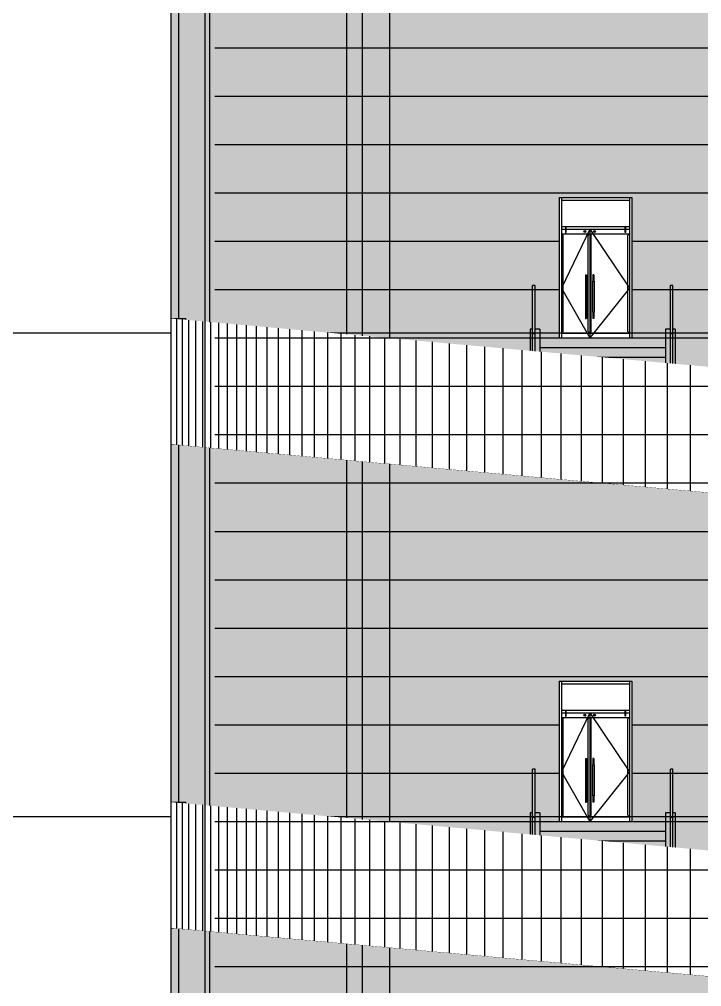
# Model space of a CAD drawing. Header units: millimetres. Extents: x 37653813 to 38677796, y 586285 to 874285.
# Drawn here: x 38216676 to 38230786, y 656920 to 676920 of the extents above; entities that cross this region are included whole.
import ezdxf

# ---------------------------------------------------------------- set-up
doc = ezdxf.new("R2010")
doc.units = ezdxf.units.MM
doc.header["$LTSCALE"] = 1000
doc.header["$MEASUREMENT"] = 0
doc.linetypes.add('-HID', pattern=[2.5, 1.5, -1])
doc.layers.get('0').update_dxf_attribs({"linetype": 'CONTINUOUS'})
for name, color, linetype in [('cen', 1, 'CONTINUOUS'), ('DOOR', 4, 'CONTINUOUS'), ('DOOR-ELE', 252, 'CONTINUOUS'), ('ELE-2', 3, 'CONTINUOUS'), ('ELE-3', 7, 'CONTINUOUS'), ('ELE4', 4, 'CONTINUOUS'), ('ELE9', 9, 'CONTINUOUS'), ('HAT-251', 251, 'CONTINUOUS'), ('OPEN', 1, '-HID'), ('RAMP-ELE2', 4, 'CONTINUOUS'), ('WAL', 3, 'CONTINUOUS'), ('WID', 4, 'CONTINUOUS'), ('WIPEOUT', 7, 'CONTINUOUS'), ('램프좌측면', 7, 'CONTINUOUS'), ('먹-적색 14', 14, 'CONTINUOUS'), ('먹-적색(가로선) 26', 26, 'CONTINUOUS')]:
    doc.layers.add(name, color=color, linetype=linetype)

# ---------------------------------------------------------------- blocks, each defined once
blk = doc.blocks.new('sdmklfsdfsdf')
at = {"layer": 'cen', "ltscale": 5}
for p, q in [((38172116, 806642), (38329335, 806642)), ((38172116, 796642), (38329335, 796642))]:
    blk.add_line(p, q, dxfattribs=at)
blk = doc.blocks.new('3000DD')
at = {"layer": 'ELE4', "ltscale": 1000}
for p, q in [((50, 1183), (0, 1183)), ((200, 1183), (100, 1183)), ((200, 1000), (2800, 1000)), ((200, 800), (2800, 800)), ((200, 600), (2800, 600)), ((200, 400), (2800, 400)), ((0, 200), (50, 200)), ((100, 200), (2900, 200)), ((2950, 200), (3000, 200))]:
    blk.add_line(p, q, dxfattribs=at)
for points in [[(0, 1183), (0, 0)], [(50, 1183), (0, 1183)], [(200, 1183), (200, 0)], [(2900, 1183), (2800, 1183), (2800, 0)], [(3000, 1183), (2950, 1183)], [(3000, 1183), (3000, 0)]]:
    blk.add_lwpolyline(points, dxfattribs=at)
at = {"layer": 'ELE9', "ltscale": 1000}
for points in [[(50, 0), (50, 2083)], [(100, 2083), (50, 2083)], [(100, 0), (100, 2083)], [(2900, 0), (2900, 2083)], [(2950, 2083), (2900, 2083)], [(2950, 0), (2950, 2083)], [(100, 1083), (50, 1083)], [(2950, 1083), (2900, 1083)]]:
    blk.add_lwpolyline(points, dxfattribs=at)
blk = doc.blocks.new('A$C26dd0e5e')
blk.add_wipeout([(0, 2900), (1500, 2900), (1500, 0), (0, 0)]).dxf.layer = 'WIPEOUT'
at = {"layer": 'DOOR', "ltscale": 1000}
for p, q in [((0, 2900), (0, 0)), ((0, 2900), (1500, 2900)), ((50, 2900), (50, 0)), ((50, 2850), (1450, 2850)), ((1450, 2900), (1450, 0)), ((1500, 2900), (1500, 0)), ((0, 0), (1500, 0))]:
    blk.add_line(p, q, dxfattribs=at)
at = {"layer": 'DOOR-ELE', "ltscale": 1000}
for p, q in [((545, 2201), (515, 2201)), ((515, 2198), (515, 2201)), ((545, 2198), (545, 2201)), ((715, 2201), (745, 2201)), ((715, 2198), (715, 2201)), ((745, 2198), (745, 2201)), ((50, 2150), (80, 2120)), ((80, 130), (80, 2120)), ((545, 2198), (515, 2198)), ((630, 2150), (600, 2120)), ((600, 130), (600, 2120)), ((630, 2150), (660, 2120)), ((660, 130), (660, 2120)), ((715, 2198), (745, 2198)), ((1450, 2150), (1420, 2120)), ((1420, 130), (1420, 2120)), ((545, 1300), (545, 1170)), ((545, 1300), (565, 1300)), ((545, 1300), (545, 1170)), ((545, 1300), (565, 1300)), ((565, 1300), (565, 1170)), ((565, 1300), (565, 1170)), ((695, 1300), (695, 1170)), ((715, 1300), (695, 1300)), ((695, 1300), (695, 1170)), ((715, 1300), (695, 1300)), ((715, 1300), (715, 1170)), ((715, 1300), (715, 1170)), ((540, 1170), (570, 1170)), ((540, 1170), (540, 530)), ((540, 1170), (570, 1170)), ((540, 1170), (540, 530)), ((570, 1170), (570, 530)), ((570, 1170), (570, 530)), ((720, 1170), (690, 1170)), ((690, 1170), (690, 530)), ((720, 1170), (690, 1170)), ((690, 1170), (690, 530)), ((720, 1170), (720, 530)), ((720, 1170), (720, 530)), ((540, 530), (570, 530)), ((540, 530), (570, 530)), ((545, 530), (545, 400)), ((545, 530), (545, 400)), ((565, 530), (565, 400)), ((565, 530), (565, 400)), ((720, 530), (690, 530)), ((720, 530), (690, 530)), ((695, 530), (695, 400)), ((695, 530), (695, 400)), ((715, 530), (715, 400)), ((715, 530), (715, 400)), ((545, 400), (565, 400)), ((545, 400), (565, 400)), ((715, 400), (695, 400)), ((715, 400), (695, 400)), ((50, 100), (80, 130)), ((630, 100), (600, 130)), ((630, 100), (660, 130)), ((1450, 100), (1420, 130))]:
    blk.add_line(p, q, dxfattribs=at)
for points in [[(140, 2280), (130, 2280), (130, 2180), (140, 2180)], [(1360, 2280), (1370, 2280), (1370, 2180), (1360, 2180)]]:
    blk.add_lwpolyline(points, close=True, dxfattribs=at)
for centre in [(530, 2200), (730, 2200)]:
    blk.add_circle(centre, 20, dxfattribs=at)
at = {"layer": 'OPEN', "ltscale": 700}
for p, q in [((630, 2250), (50, 1025)), ((630, 2250), (1450, 1025)), ((50, 1025), (630, 0)), ((1450, 1025), (630, 0))]:
    blk.add_line(p, q, dxfattribs=at)
at = {"layer": 'WID'}
for p, q in [((50, 2300), (1450, 2300)), ((50, 2250), (1450, 2250)), ((630, 2250), (630, 0)), ((50, 2150), (1450, 2150)), ((50, 100), (1450, 100))]:
    blk.add_line(p, q, dxfattribs=at)
blk = doc.blocks.new('램프 서측입면')
at = {"layer": 'HAT-251', "ltscale": 0.1}
h = blk.add_hatch(color=256, dxfattribs=at)
h.dxf.hatch_style = 1
h.paths.add_polyline_path([(800, 39928), (150, 39987), (150, 32587), (800, 32528)])
h = blk.add_hatch(color=256, dxfattribs=at)
h.dxf.hatch_style = 1
h.paths.add_polyline_path([(4522, 32194), (4522, 39594), (3634, 39674), (3634, 32274)])
h = blk.add_hatch(color=256, dxfattribs=at)
h.dxf.hatch_style = 1
h.paths.add_polyline_path([(800, 29928), (150, 29987), (150, 22587), (800, 22528)])
h = blk.add_hatch(color=256, dxfattribs=at)
h.dxf.hatch_style = 1
h.paths.add_polyline_path([(4522, 22194), (4522, 29594), (3634, 29674), (3634, 22274)])
h = blk.add_hatch(color=256, dxfattribs=at)
h.dxf.hatch_style = 1
h.paths.add_polyline_path([(800, 9928), (800, 19928), (150, 19987), (150, 9987)])
h = blk.add_hatch(color=256, dxfattribs=at)
h.dxf.hatch_style = 1
h.paths.add_polyline_path([(4522, 12194), (4522, 19594), (3634, 19674), (3634, 12274)])
at = {"layer": 'ELE-3', "ltscale": 1000}
for points in [[(150, 19987), (150, 9987)], [(800, 9928), (800, 19928)], [(3634, 12274), (3634, 19674)], [(3959, 12244), (3959, 19644)], [(4522, 12194), (4522, 19594)]]:
    blk.add_lwpolyline(points, dxfattribs=at)
at = {"layer": 'ELE4', "ltscale": 0.1}
for p, q in [((300, 30000), (300, 32600)), ((1300, 31250), (300, 31250)), ((1300, 30700), (1300, 31250)), ((300, 20000), (300, 22600)), ((1300, 21250), (300, 21250)), ((1300, 20700), (1300, 21250))]:
    blk.add_line(p, q, dxfattribs=at)
at = {"layer": 'HAT-251', "ltscale": 0.1}
for p, q in [((1300, 31200), (13200, 31200)), ((1300, 21200), (13200, 21200))]:
    blk.add_line(p, q, dxfattribs=at)
at = {"layer": 'RAMP-ELE2', "ltscale": 0.1}
for p, q in [((0, 32600), (0, 30000)), ((0, 30000), (0, 32100)), ((25500, 27709), (0, 30000)), ((0, 22600), (0, 20000)), ((0, 20000), (0, 22100)), ((25500, 17709), (0, 20000))]:
    blk.add_line(p, q, dxfattribs=at)
at = {"layer": 'WAL', "color": 4, "ltscale": 10000}
for p, q in [((0, 32600), (300, 32600)), ((0, 30000), (300, 30000)), ((0, 22600), (300, 22600)), ((0, 20000), (300, 20000))]:
    blk.add_line(p, q, dxfattribs=at)
for points in [[(0, 40000), (0, 42600), (25500, 40309), (25500, 37709)], [(0, 30000), (0, 32600), (25500, 30309), (25500, 27709)], [(0, 20000), (0, 22600), (25500, 20309), (25500, 17709)]]:
    blk.add_wipeout(points).dxf.layer = 'RAMP-ELE2'
at = {"layer": 'ELE-3', "ltscale": 1000}
for points in [[(150, 39987), (150, 32587)], [(800, 32528), (800, 39928)], [(3634, 32274), (3634, 39674)], [(3959, 32244), (3959, 39644)], [(4522, 32194), (4522, 39594)], [(150, 29987), (150, 22587)], [(800, 22528), (800, 29928)], [(3634, 22274), (3634, 29674)], [(3959, 22244), (3959, 29644)], [(4522, 22194), (4522, 29594)]]:
    blk.add_lwpolyline(points, dxfattribs=at)
at = {"layer": 'HAT-251', "ltscale": 0.1}
for p, q in [((110, 32590), (110, 29990)), ((230, 32579), (230, 29979)), ((360, 32568), (360, 29968)), ((500, 32555), (500, 29955)), ((650, 32542), (650, 29942)), ((810, 32527), (810, 29927)), ((980, 32512), (980, 29912)), ((1160, 32496), (1160, 29896)), ((1350, 32479), (1350, 29879)), ((1550, 32461), (1550, 29861)), ((1760, 32442), (1760, 29842)), ((1980, 32422), (1980, 29822)), ((2210, 32401), (2210, 29801)), ((2450, 32380), (2450, 29780)), ((2700, 32357), (2700, 29757)), ((2960, 32334), (2960, 29734)), ((3230, 32310), (3230, 29710)), ((3510, 32285), (3510, 29685)), ((3800, 32259), (3800, 29659)), ((4100, 32232), (4100, 29632)), ((4410, 32204), (4410, 29604)), ((4730, 32175), (4730, 29575)), ((5060, 32145), (5060, 29545)), ((5400, 32115), (5400, 29515)), ((5750, 32083), (5750, 29483)), ((6110, 32051), (6110, 29451)), ((6480, 32018), (6480, 29418)), ((6860, 31984), (6860, 29384)), ((7250, 31949), (7250, 29349)), ((7650, 31913), (7650, 29313)), ((8060, 31876), (8060, 29276)), ((8480, 31838), (8480, 29238)), ((8910, 31800), (8910, 29200)), ((9350, 31760), (9350, 29160)), ((9800, 31720), (9800, 29120)), ((10260, 31678), (10260, 29078)), ((10730, 31636), (10730, 29036)), ((110, 22590), (110, 19990)), ((230, 22579), (230, 19979)), ((360, 22568), (360, 19968)), ((500, 22555), (500, 19955)), ((650, 22542), (650, 19942)), ((810, 22527), (810, 19927)), ((980, 22512), (980, 19912)), ((1160, 22496), (1160, 19896)), ((1350, 22479), (1350, 19879)), ((1550, 22461), (1550, 19861)), ((1760, 22442), (1760, 19842)), ((1980, 22422), (1980, 19822)), ((2210, 22401), (2210, 19801)), ((2450, 22380), (2450, 19780)), ((2700, 22357), (2700, 19757)), ((2960, 22334), (2960, 19734)), ((3230, 22310), (3230, 19710)), ((3510, 22285), (3510, 19685)), ((3800, 22259), (3800, 19659)), ((4100, 22232), (4100, 19632)), ((4410, 22204), (4410, 19604)), ((4730, 22175), (4730, 19575)), ((5060, 22145), (5060, 19545)), ((5400, 22115), (5400, 19515)), ((5750, 22083), (5750, 19483)), ((6110, 22051), (6110, 19451)), ((6480, 22018), (6480, 19418)), ((6860, 21984), (6860, 19384)), ((7250, 21949), (7250, 19349)), ((7650, 21913), (7650, 19313)), ((8060, 21876), (8060, 19276)), ((8480, 21838), (8480, 19238)), ((8910, 21800), (8910, 19200)), ((9350, 21760), (9350, 19160)), ((9800, 21720), (9800, 19120)), ((10260, 21678), (10260, 19078)), ((10730, 21636), (10730, 19036))]:
    blk.add_line(p, q, dxfattribs=at)

msp = doc.modelspace()

# ---------------------------------------------------------------- hatches: boundary and pattern name
at = {"layer": '먹-적색 14', "ltscale": 0.1}
h = msp.add_hatch(dxfattribs=at)
h.set_pattern_fill('DOTS', color=256, scale=3000)
h.paths.add_polyline_path([(38263416.3, 691934.4), (38256416.3, 691934.4), (38256416.3, 691934.4), (38219816.3, 691934.4), (38219816.3, 639334.4), (38275566.3, 639334.4), (38275566.3, 691934.4)])

# ---------------------------------------------------------------- linework, layer by layer
at = {"layer": '먹-적색(가로선) 26', "ltscale": 0.1}
for points in [[(38220716.3, 673334.4), (38275566.3, 673334.4)], [(38220716.3, 672334.4), (38275566.3, 672334.4)], [(38220716.3, 671334.4), (38275566.3, 671334.4)], [(38220716.3, 663334.4), (38275566.3, 663334.4)], [(38220716.3, 662334.4), (38275566.3, 662334.4)], [(38220716.3, 661334.4), (38275566.3, 661334.4)]]:
    msp.add_lwpolyline(points, dxfattribs=at)

# ---------------------------------------------------------------- block references
at = {"layer": '먹-적색 14'}
for p in [(38227241.3, 669334.4), (38227241.3, 659334.4)]:
    msp.add_blockref('3000DD', p, dxfattribs=at)

# ---------------------------------------------------------------- next in the draw order: block references
at = {"ltscale": 0.1}
for p in [(38227841.3, 670334.4), (38227841.3, 660334.4)]:
    msp.add_blockref('A$C26dd0e5e', p, dxfattribs=at)

# ---------------------------------------------------------------- next in the draw order: block references
at = {"xscale": -1}
msp.add_blockref('sdmklfsdfsdf', (76523541.7, -136208.1), dxfattribs=at)

# ---------------------------------------------------------------- next in the draw order: block references
at = {"layer": '램프좌측면'}
msp.add_blockref('램프 서측입면', (38219816.3, 638134.4), dxfattribs=at)

# ---------------------------------------------------------------- next in the draw order: linework, layer by layer
at = {"layer": 'cen', "ltscale": 5}
msp.add_lwpolyline([(38220516.3, 613334.4), (38220516.3, 700227.2)], dxfattribs=at)
at = {"layer": 'ELE-2', "ltscale": 0.1}
msp.add_lwpolyline([(38219816.3, 639334.4), (38219816.3, 691934.4), (38325891.3, 691934.4), (38325891.3, 629304.8)], dxfattribs=at)
at = {"layer": '먹-적색(가로선) 26', "ltscale": 0.1}
for points in [[(38220716.3, 676334.4), (38275566.3, 676334.4)], [(38220716.3, 675334.4), (38275566.3, 675334.4)], [(38220716.3, 674334.4), (38275566.3, 674334.4)], [(38220716.3, 670334.4), (38275566.3, 670334.4)], [(38220716.3, 669334.4), (38275566.3, 669334.4)], [(38220716.3, 668334.4), (38275566.3, 668334.4)], [(38220716.3, 667334.4), (38275566.3, 667334.4)], [(38220716.3, 666334.4), (38275566.3, 666334.4)], [(38220716.3, 665334.4), (38275566.3, 665334.4)], [(38220716.3, 664334.4), (38275566.3, 664334.4)], [(38220716.3, 660334.4), (38275566.3, 660334.4)], [(38220716.3, 659334.4), (38275566.3, 659334.4)], [(38220716.3, 658334.4), (38275566.3, 658334.4)], [(38220716.3, 657334.4), (38275566.3, 657334.4)]]:
    msp.add_lwpolyline(points, dxfattribs=at)

doc.saveas('drawing.dxf')
